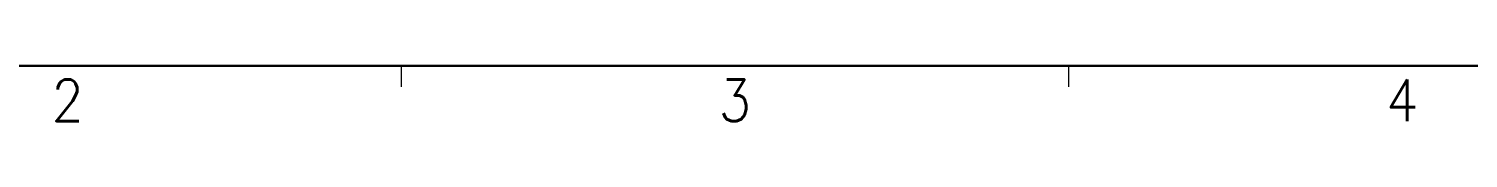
# Model space of a CAD drawing. Extents: x -1322 to 4351, y -2014 to 1793.
# Drawn here: x 625.8 to 833.4, y -812.3 to -804.4 of the extents above; entities that cross this region are included whole.
import ezdxf
from ezdxf.enums import TextEntityAlignment as Align

# ---------------------------------------------------------------- set-up
doc = ezdxf.new("R2010")
doc.units = 0
doc.header["$MEASUREMENT"] = 0
doc.layers.add('AM_BOR', color=7, linetype='CONTINUOUS', lineweight=15)
doc.styles.add('TOKURA STANDARD', font='simplex.shx', dxfattribs={"width": 0.9, "bigfont": 'extfont.shx'})

# ---------------------------------------------------------------- blocks, each defined once
blk = doc.blocks.new('TOKURA_JIS_A3_2008')
at = {"layer": 'AM_BOR', "lineweight": 30}
blk.add_line((410.4, 10), (25.4, 10), dxfattribs=at)
at = {"layer": 'AM_BOR'}
for p, q in [((121.65, 10), (121.65, 8.5)), ((169.78, 10), (169.78, 8.5))]:
    blk.add_line(p, q, dxfattribs=at)
at = {"layer": 'AM_BOR', "style": 'TOKURA STANDARD', "width": 0.9}
for s, p in [('2', (97.59, 6.02)), ('3', (145.71, 6.02)), ('4', (193.84, 6.02))]:
    blk.add_text(s, height=3, dxfattribs=at).set_placement(p, align=Align.CENTER)

msp = doc.modelspace()

# ---------------------------------------------------------------- block references
at = {"layer": 'AM_BOR', "lineweight": 0, "xscale": 2, "yscale": 2, "zscale": 2}
msp.add_blockref('TOKURA_JIS_A3_2008', (436.225, -824.356), dxfattribs=at)

doc.saveas('drawing.dxf')
